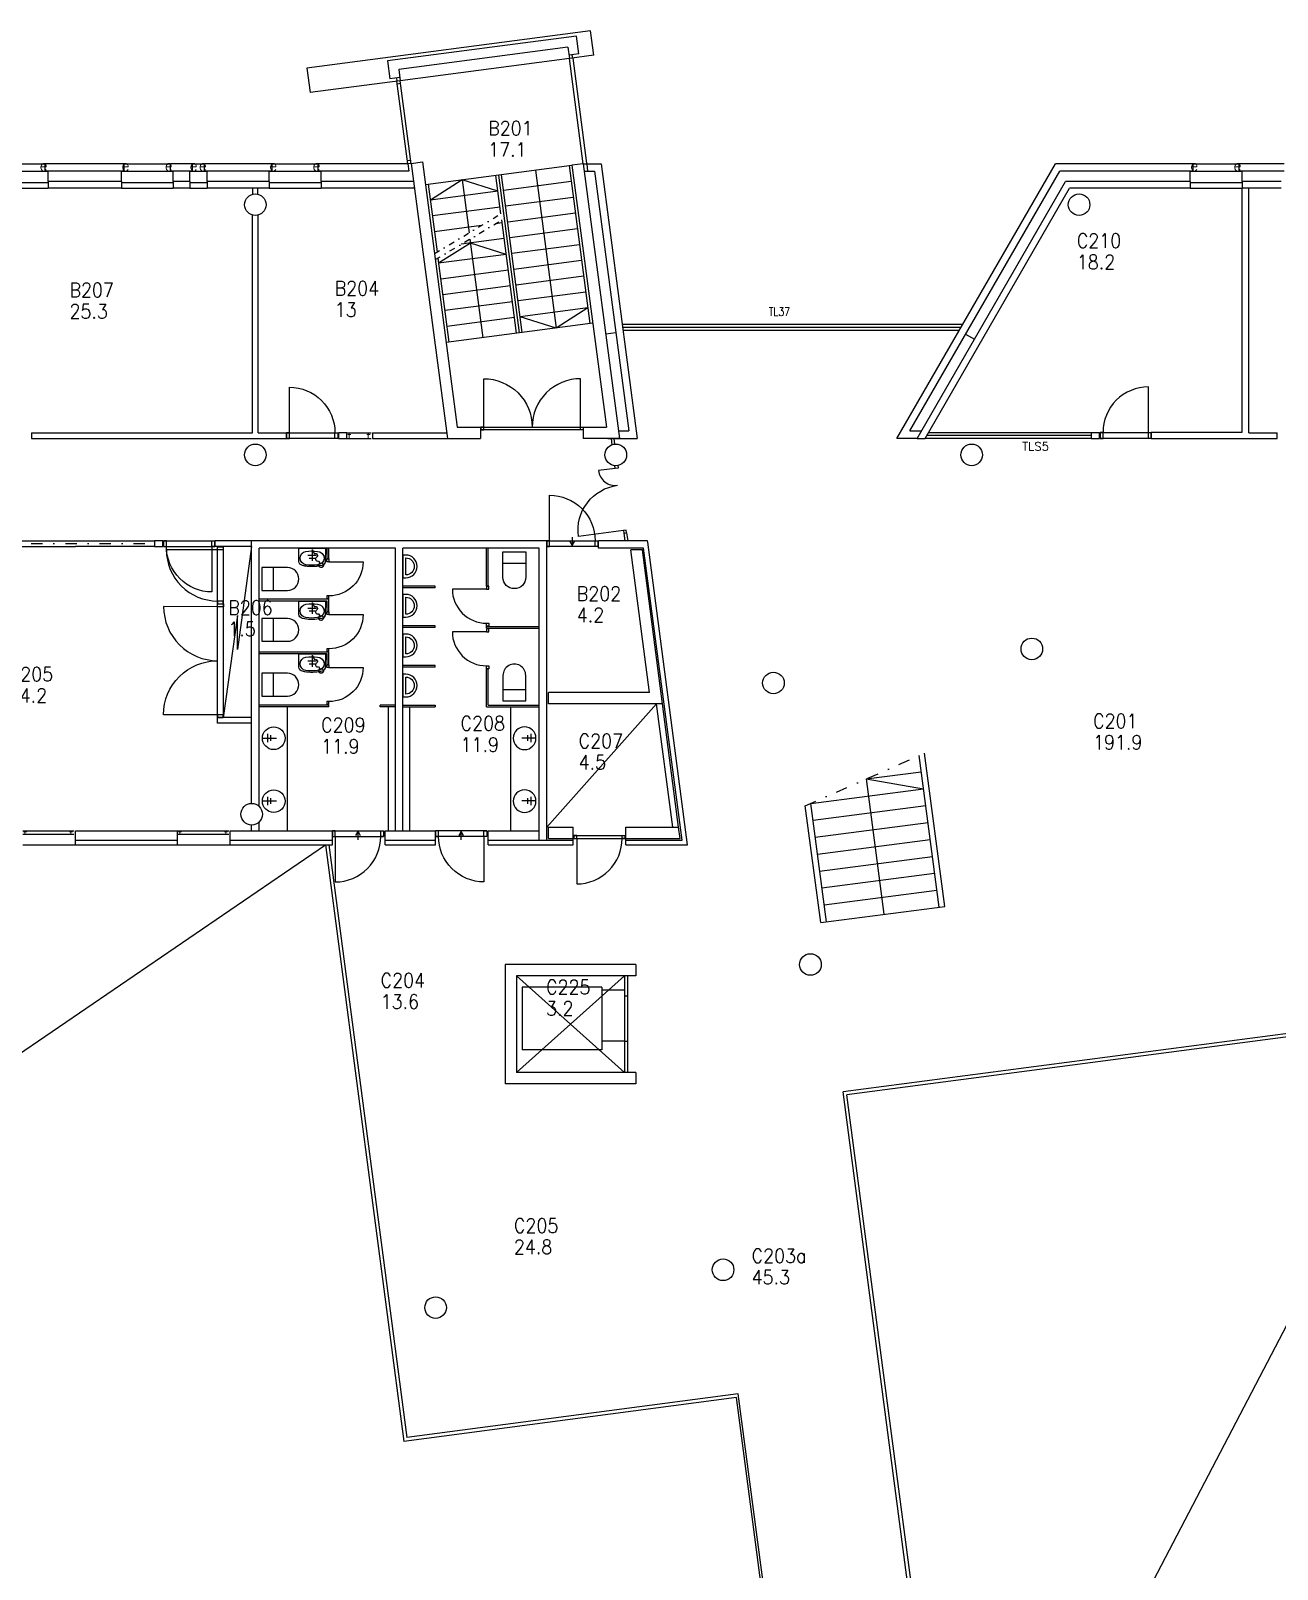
# Model space of a CAD drawing. Extents: x -11123 to 123675, y 9836 to 72527.
# Drawn here: x 76550 to 98475, y 40042 to 67098 of the extents above; entities that cross this region are included whole.
import ezdxf
from ezdxf.enums import TextEntityAlignment as Align

# ---------------------------------------------------------------- set-up
doc = ezdxf.new("R2010")
doc.units = 0
doc.header["$LTSCALE"] = 100
doc.header["$MEASUREMENT"] = 0
doc.linetypes.add('PKL', pattern=[3, 1, -1, 0, -1])
doc.linetypes.add('PKP', pattern=[6, 2, -2, 0, -2])
doc.layers.get('0').update_dxf_attribs({"linetype": 'CONTINUOUS'})
for name, color, linetype in [('ART1100T0', 7, 'CONTINUOUS'), ('ART1100T3', 7, 'CONTINUOUS'), ('ART1100TB', 7, 'CONTINUOUS'), ('FM_OMAT', 7, 'CONTINUOUS'), ('M00402', 7, 'CONTINUOUS'), ('M06001', 7, 'CONTINUOUS'), ('M06037', 8, 'CONTINUOUS'), ('M06041', 8, 'CONTINUOUS'), ('M06051', 3, 'CONTINUOUS'), ('M06080', 7, 'CONTINUOUS'), ('M06081', 8, 'CONTINUOUS')]:
    doc.layers.add(name, color=color, linetype=linetype)
doc.styles.add('S', font='ROMANS.shx', dxfattribs={"width": 0.8})
doc.styles.get("Standard").update_dxf_attribs({"font": 'simplex.shx'})

# ---------------------------------------------------------------- blocks, each defined once
blk = doc.blocks.new('AIOA_SAWC1')
at = {"color": 0, "linetype": 'ByBlock'}
blk.add_line((250, -200), (250, 200), dxfattribs=at)
blk.add_lwpolyline([(50, 200), (500, 200, -1), (500, -200), (50, -200)], format="xyb", close=True, dxfattribs=at)
blk.add_lwpolyline([(50, 200), (500, 200, -1), (500, -200), (50, -200)], format="xyb", close=True, dxfattribs=at)
for tag, p, flags in [('VARKDI', (100, -50), 8), ('VARNRO', (100, -150), 9), ('VARYLE', (100, -250), 9)]:
    blk.add_attdef(tag, p, '', height=75, dxfattribs=dict(at, flags=flags))
blk = doc.blocks.new('AIOA_SAUR1')
at = {"color": 0, "linetype": 'ByBlock'}
for points in [[(50, -200, 1), (50, 200), (0, 200), (0, -200)], [(50, -200, 1), (50, 200), (0, 200), (0, -200)], [(50, -150), (50, 150, -1)]]:
    blk.add_lwpolyline(points, format="xyb", close=True, dxfattribs=at)
for tag, p, flags in [('VARKDI', (100, -50), 8), ('VARNRO', (100, -150), 9), ('VARYLE', (100, -250), 9)]:
    blk.add_attdef(tag, p, '', height=75, dxfattribs=dict(at, flags=flags))
blk = doc.blocks.new('ALLAS')
at = {"color": 0, "linetype": 'ByBlock'}
for p, q in [((-200, 3), (47, 3)), ((-110, 78), (-110, -72)), ((-54, 53), (-54, -47))]:
    blk.add_line(p, q, dxfattribs=at)
blk.add_circle((0, 0), 200, dxfattribs=at)
blk = doc.blocks.new('AIOA_SAVE1')
at = {"color": 0, "linetype": 'ByBlock'}
for p, q in [((0, 0), (200, 0)), ((100, 75), (100, -75)), ((150, 50), (150, -50))]:
    blk.add_line(p, q, dxfattribs=at)
blk = doc.blocks.new('AIOA_SAVS1')
at = {"color": 0, "linetype": 'ByBlock'}
blk.add_lwpolyline([(0, 0), (75, -43, 1), (136, -78, -1), (198, -113), (238, -137, 1.000186), (310, -178, 1.000186), (238, -137)], format="xyb", dxfattribs=at)
blk.add_blockref('AIOA_SAVE1', (0, 0), dxfattribs=at)
blk = doc.blocks.new('AIOA_PA11151S')
at = {"color": 0, "linetype": 'ByBlock'}
for points in [[(0, -235), (233.504465, -230.487788, 0.350048), (305.602562, -170.874783, 0.111918), (306.134213, 170.656116, 0.350852), (233.992412, 230.479271), (0, 235)], [(293.550693, -198.63324, 0.875156), (315.531406, -119.392701, 0.094764), (306.134213, 170.656116, 0.350852), (233.992412, 230.479271), (0, 235), (0, -235), (233.504465, -230.487788, 0.23958)], [(58.106337, 107.884253, 0.074902), (57.037671, -92.42681, 0.996701), (292.962329, -92.42681, 0.074902), (291.893663, 107.884253, 0.873578)]]:
    blk.add_lwpolyline(points, format="xyb", close=True, dxfattribs=at)
blk.add_blockref('AIOA_SAVS1', (25, 0), dxfattribs=at)
for tag, p, flags in [('VARKDI', (25, 100), 8), ('VARNRO', (25, 0), 9), ('VARYLE', (25, -100), 9)]:
    blk.add_attdef(tag, p, '', height=75, dxfattribs=dict(at, flags=flags))
blk = doc.blocks.new('AIOA_IKK-C')
at = {"layer": 'M06041', "linetype": 'ByBlock'}
for p, q in [((0, 0), (1000, 0)), ((0, -100), (1000, -100))]:
    blk.add_line(p, q, dxfattribs=at)
at = {"layer": 'FM_OMAT', "width": 0.9, "flags": 8}
for p in [(50, 0), (950, 0)]:
    blk.add_attdef('SARANA', text='', height=50, dxfattribs=at).set_placement(p, align=Align.MIDDLE)
at = {"layer": 'FM_OMAT', "width": 0.9}
for tag, p, flags in [('IKKKDI', (50, -700), 8), ('IKKNRO', (50, -850), 8), ('IKKYLE', (50, -1000), 9)]:
    blk.add_attdef(tag, p, '', height=125, dxfattribs=dict(at, flags=flags))
at = {"layer": 'M06041', "flags": 8}
blk.add_attdef('E', (0, 0), '', height=100, dxfattribs=at)
blk.add_attdef('E', text='', height=100, dxfattribs=at).set_placement((500, 0), align=Align.CENTER)
blk.add_attdef('E', text='', height=100, dxfattribs=at).set_placement((1000, 0), align=Align.RIGHT)
blk = doc.blocks.new('AIOA_IKK-B')
at = {"layer": 'M06041', "linetype": 'ByBlock'}
for p, q in [((0, 100), (1000, 100)), ((0, 0), (1000, 0))]:
    blk.add_line(p, q, dxfattribs=at)
at = {"layer": 'FM_OMAT', "width": 0.9}
for tag, p, flags in [('IKKYLE', (50, 875), 9), ('IKKNRO', (50, 725), 8), ('IKKKDI', (50, 575), 8)]:
    blk.add_attdef(tag, p, '', height=125, dxfattribs=dict(at, flags=flags))
at = {"layer": 'FM_OMAT', "width": 0.9, "flags": 8}
for p in [(50, 0), (950, 0)]:
    blk.add_attdef('SARANA', text='', height=50, dxfattribs=at).set_placement(p, align=Align.MIDDLE)
at = {"layer": 'M06041', "flags": 8}
blk.add_attdef('F', (0, 0), '', height=100, dxfattribs=at)
blk.add_attdef('F', text='', height=100, dxfattribs=at).set_placement((500, 0), align=Align.CENTER)
blk.add_attdef('F', text='', height=100, dxfattribs=at).set_placement((1000, 0), align=Align.RIGHT)
blk = doc.blocks.new('AIOA_HUONE')
at = {"layer": 'ART1100T0', "width": 0.9}
blk.add_attdef('HNENUM', (56, 73), '', height=250, dxfattribs=at)
at = {"layer": 'ART1100T3', "width": 0.9}
blk.add_attdef('HNEALA', (56, -302), '', height=250, dxfattribs=at)

msp = doc.modelspace()

# ---------------------------------------------------------------- linework, layer by layer
at = {"layer": 'M00402'}
for p, q in [((86594, 50277), (85194, 50277)), ((85194, 50277), (85194, 49177)), ((86594, 50277), (86594, 49177)), ((86994, 50227), (86594, 50227)), ((86994, 49327), (86594, 49327)), ((86594, 49177), (85194, 49177))]:
    msp.add_line(p, q, dxfattribs=at)
msp.add_lwpolyline([(80435, 58030), (80184, 56217), (80185, 56817), (79932, 55017)], dxfattribs=at)
at = {"layer": 'M06001'}
for p, q in [((86398, 67098), (81406, 66441)), ((86148, 67005), (82827, 66568)), ((86189, 66693), (86148, 67005)), ((86455, 66667), (86398, 67098)), ((82827, 66568), (82868, 66255)), ((85997, 66809), (83023, 66417)), ((86023, 66610), (83049, 66219)), ((85997, 66809), (86023, 66610)), ((86189, 66693), (86016, 66670)), ((86455, 66667), (86023, 66610)), ((86083, 66618), (86075, 66678)), ((81406, 66441), (81463, 66010)), ((83023, 66417), (83049, 66219)), ((83049, 66219), (81463, 66010)), ((83041, 66278), (82868, 66255)), ((82982, 66270), (82990, 66211)), ((76805, 64630), (76805, 64760)), ((78195, 64760), (76805, 64760)), ((78195, 64630), (78195, 64760)), ((79005, 64630), (79005, 64760)), ((79395, 64760), (79005, 64760)), ((79395, 64630), (79395, 64760)), ((80795, 64760), (79605, 64760)), ((79605, 64630), (79605, 64760)), ((80795, 64630), (80795, 64760)), ((83181, 64760), (81605, 64760)), ((81605, 64630), (81605, 64760)), ((83240, 64767), (83181, 64760)), ((83181, 64760), (83198, 64630)), ((83240, 64767), (83438, 64793)), ((83240, 64767), (83877, 59930)), ((83438, 64793), (84052, 60130)), ((86267, 64760), (86069, 64734)), ((86069, 64734), (86675, 60130)), ((86267, 64760), (86903, 59930)), ((86267, 64760), (86328, 64760)), ((86328, 64760), (86580, 64760)), ((86328, 64760), (86345, 64630)), ((86580, 64760), (87216, 59930)), ((91785, 59930), (94574, 64760)), ((96995, 64760), (94574, 64760)), ((96995, 64630), (96995, 64760)), ((97805, 64630), (97805, 64760)), ((98595, 64760), (97805, 64760)), ((78195, 64630), (76805, 64630)), ((76855, 64450), (76855, 64630)), ((76855, 64450), (76855, 64330)), ((78145, 64450), (76855, 64450)), ((78145, 64450), (78145, 64630)), ((78145, 64450), (78145, 64330)), ((79395, 64630), (79005, 64630)), ((79055, 64450), (79055, 64630)), ((79055, 64450), (79055, 64330)), ((79345, 64450), (79055, 64450)), ((79345, 64450), (79345, 64630)), ((79345, 64450), (79345, 64330)), ((80795, 64630), (79605, 64630)), ((79655, 64450), (79655, 64630)), ((80745, 64450), (79655, 64450)), ((79655, 64450), (79655, 64330)), ((80745, 64450), (80745, 64630)), ((80745, 64450), (80745, 64330)), ((83198, 64630), (81605, 64630)), ((81655, 64450), (81655, 64630)), ((83282, 64450), (81655, 64450)), ((81655, 64450), (81655, 64330)), ((86284, 64630), (86345, 64630)), ((86345, 64630), (86466, 64630)), ((86466, 64630), (87067, 60060)), ((92010, 60060), (94649, 64630)), ((92143, 59930), (94753, 64450)), ((96995, 64630), (94649, 64630)), ((96945, 64450), (94753, 64450)), ((96945, 64450), (96945, 64630)), ((96945, 64450), (96945, 64330)), ((98595, 64630), (97805, 64630)), ((97855, 64450), (97855, 64630)), ((97855, 64450), (97855, 64330)), ((98545, 64450), (97855, 64450)), ((78145, 64330), (76855, 64330)), ((79345, 64330), (79055, 64330)), ((80745, 64330), (79655, 64330)), ((80455, 64225), (80455, 64330)), ((80545, 64225), (80545, 64330)), ((83298, 64330), (81655, 64330)), ((92282, 59930), (94822, 64330)), ((96945, 64330), (94822, 64330)), ((97855, 60040), (97855, 64330)), ((98545, 64330), (97855, 64330)), ((97975, 60030), (97975, 64330)), ((80450, 60030), (80450, 63857)), ((80550, 60030), (80550, 63857)), ((86840, 61787), (86662, 61764)), ((92994, 61763), (93149, 61673)), ((84052, 60130), (84459, 60130)), ((84459, 60130), (84459, 59930)), ((86269, 60130), (86269, 59930)), ((86269, 60130), (86675, 60130)), ((76560, 60030), (80450, 60030)), ((76560, 60030), (76560, 59930)), ((76560, 59930), (81050, 59930)), ((80550, 60030), (81050, 60030)), ((81050, 59930), (81050, 60030)), ((82560, 60030), (82560, 59930)), ((82560, 60030), (83864, 60030)), ((82560, 59930), (83877, 59930)), ((83877, 59930), (84459, 59930)), ((86903, 59930), (86269, 59930)), ((86701, 59930), (86903, 59930)), ((86886, 60060), (87067, 60060)), ((86903, 59930), (87216, 59930)), ((92143, 59930), (91785, 59930)), ((92010, 60060), (92218, 60060)), ((92143, 59930), (92282, 59930)), ((96260, 59930), (96260, 60040)), ((96260, 60040), (97855, 60040)), ((96260, 59930), (98475, 59930)), ((97975, 60030), (98475, 60030)), ((98475, 59930), (98475, 60030)), ((74758, 58130), (78725, 58130)), ((74758, 58030), (77334, 58030)), ((78725, 58030), (77334, 58030)), ((80435, 58130), (79785, 58130)), ((79785, 58030), (79785, 58130)), ((80435, 58030), (79785, 58030)), ((85625, 58130), (80435, 58130)), ((80435, 53510), (80435, 58130)), ((82965, 58000), (80565, 58000)), ((80565, 53459), (80565, 58000)), ((82965, 53030), (82965, 58000)), ((83095, 53030), (83095, 58000)), ((85495, 58000), (83095, 58000)), ((85495, 52865), (85495, 58000)), ((85625, 52865), (85625, 58130)), ((86535, 58000), (86535, 58130)), ((87398, 58130), (86535, 58130)), ((87329, 58000), (86535, 58000)), ((87307, 57970), (87105, 57970)), ((87432, 55460), (87105, 57970)), ((87660, 55260), (87307, 57970)), ((88005, 52865), (87329, 58000)), ((87401, 58104), (87398, 58130)), ((88102, 52780), (87401, 58104)), ((85655, 55260), (85655, 55460)), ((87432, 55460), (85655, 55460)), ((87660, 55260), (85655, 55260)), ((87844, 53095), (87559, 55260)), ((87945, 53095), (87660, 55260)), ((79835, 54920), (79835, 55020)), ((80435, 55020), (79835, 55020)), ((80435, 54920), (79835, 54920)), ((80435, 53030), (80435, 53130)), ((80565, 53030), (80565, 53181)), ((85655, 53095), (86092, 53095)), ((85655, 52895), (85655, 53095)), ((86092, 52895), (86092, 53095)), ((87017, 52895), (87017, 53095)), ((87017, 53095), (87945, 53095)), ((87971, 52895), (87945, 53095)), ((77334, 52780), (77334, 53030)), ((77334, 53030), (79132, 53030)), ((77334, 52865), (79132, 52865)), ((77334, 52780), (79132, 52780)), ((79132, 52780), (79132, 53030)), ((80058, 52780), (80058, 53030)), ((80058, 53030), (81856, 53030)), ((80058, 52865), (81856, 52865)), ((80058, 52780), (81856, 52780)), ((81856, 52780), (81856, 53030)), ((82781, 52780), (82781, 53030)), ((82781, 53030), (83671, 53030)), ((82781, 52865), (83671, 52865)), ((82781, 52780), (83671, 52780)), ((83671, 52780), (83671, 53030)), ((84596, 52780), (84596, 53030)), ((84596, 53030), (85495, 53030)), ((84596, 52865), (86092, 52865)), ((84596, 52780), (86092, 52780)), ((85655, 52895), (86092, 52895)), ((86092, 52780), (86092, 52895)), ((87017, 52780), (87017, 52895)), ((87017, 52895), (87971, 52895)), ((87017, 52865), (87975, 52865)), ((87017, 52865), (88005, 52865)), ((87017, 52780), (88102, 52780)), ((87194, 50677), (84894, 50677)), ((84894, 50677), (84894, 48577)), ((87194, 50677), (87194, 50477)), ((87194, 50477), (85094, 50477)), ((85094, 50477), (85094, 48777)), ((87194, 48777), (85094, 48777)), ((87194, 48777), (87194, 48577)), ((87194, 48577), (84894, 48577))]:
    msp.add_line(p, q, dxfattribs=at)
for centre in [(80500, 64040), (94989, 64040), (80500, 59640), (86840, 59640), (93100, 59640), (94158, 56227), (89613, 55628), (80435, 53320), (90264, 50677), (88727, 45309), (83671, 44643)]:
    msp.add_circle(centre, 190, dxfattribs=at)
at = {"layer": 'M06037'}
for p, q in [((86069, 64731), (84780, 64561)), ((86019, 64727), (86385, 61948)), ((84780, 64561), (83491, 64391)), ((83541, 64398), (83698, 63209)), ((84136, 64476), (84259, 63544)), ((84820, 63879), (84731, 64554)), ((85146, 61785), (84780, 64561)), ((85195, 61791), (84830, 64567)), ((86056, 64446), (84866, 64290)), ((85425, 64646), (85790, 61870)), ((84767, 64277), (83578, 64120)), ((86093, 64169), (84903, 64012)), ((84804, 63999), (83614, 63843)), ((86129, 63891), (84940, 63735)), ((84476, 63674), (83651, 63565)), ((84840, 63722), (84726, 63706)), ((85096, 61778), (84834, 63771)), ((86166, 63614), (84976, 63457)), ((84877, 63444), (84120, 63344)), ((84273, 63436), (84501, 61700)), ((86202, 63336), (85013, 63179)), ((83712, 63101), (83906, 61622)), ((84913, 63166), (83724, 63010)), ((86239, 63058), (85049, 62902)), ((84950, 62889), (83760, 62732)), ((86275, 62781), (85086, 62624)), ((84987, 62611), (83797, 62455)), ((86312, 62503), (85122, 62347)), ((85023, 62334), (83833, 62177)), ((85060, 62056), (83870, 61899)), ((86349, 62226), (85159, 62069)), ((86435, 61955), (83857, 61615)), ((92626, 51699), (92272, 54394)), ((92527, 51686), (92176, 54352)), ((91243, 53940), (92214, 54066)), ((91243, 53940), (91552, 51560)), ((91243, 53940), (92253, 53768)), ((90272, 53511), (92253, 53768)), ((90445, 51416), (90174, 53468)), ((90544, 51429), (90270, 53510)), ((90310, 53213), (92294, 53471)), ((90349, 52916), (92332, 53174)), ((81732, 52780), (83113, 42291)), ((81792, 52780), (83165, 42358)), ((90388, 52618), (92371, 52876)), ((90426, 52321), (92410, 52579)), ((90465, 52023), (92448, 52281)), ((90504, 51726), (92487, 51984)), ((90445, 51416), (92626, 51699)), ((99745, 49609), (90837, 48436)), ((99812, 49557), (90904, 48384)), ((92890, 32838), (90837, 48436)), ((92944, 32892), (90904, 48384)), ((88962, 43061), (83113, 42291)), ((88994, 43125), (83165, 42358)), ((89421, 39581), (88962, 43061)), ((89465, 39547), (88994, 43125))]:
    msp.add_line(p, q, dxfattribs=at)
at = {"layer": 'M06037', "linetype": 'PKL'}
for p, q in [((83651, 63181), (84866, 63907)), ((83665, 63073), (84881, 63799))]:
    msp.add_line(p, q, dxfattribs=at)
at = {"layer": 'M06037', "linetype": 'PKP'}
msp.add_line((90174, 53468), (92272, 54394), dxfattribs=at)
at = {"layer": 'M06037'}
for points in [[(84767, 64277), (84136, 64476), (83578, 64120)], [(84913, 63166), (84282, 63366), (83724, 63010)], [(86349, 62226), (85790, 61870), (85159, 62069)]]:
    msp.add_lwpolyline(points, dxfattribs=at)
at = {"layer": 'M06041'}
for p, q in [((86267, 64760), (86023, 66610)), ((86083, 66618), (86327, 64768)), ((83181, 64760), (82990, 66211)), ((83056, 66169), (82996, 66161)), ((83241, 64760), (83049, 66219)), ((75995, 64760), (76805, 64760)), ((78195, 64760), (79005, 64760)), ((79395, 64760), (79605, 64760)), ((80795, 64760), (81605, 64760)), ((83234, 64817), (83174, 64809)), ((96995, 64760), (97805, 64760)), ((75945, 64330), (76855, 64330)), ((78145, 64330), (79055, 64330)), ((79345, 64330), (79655, 64330)), ((80745, 64330), (81655, 64330)), ((96945, 64330), (97855, 64330)), ((92940, 61930), (86952, 61930)), ((92911, 61880), (86959, 61880)), ((92882, 61830), (86965, 61830)), ((95200, 59930), (92282, 59930)), ((95200, 59980), (92311, 59980)), ((95200, 60030), (92339, 60030)), ((76409, 52780), (77334, 52780)), ((79132, 52780), (80058, 52780))]:
    msp.add_line(p, q, dxfattribs=at)
at = {"layer": 'M06041', "linetype": 'Continuous'}
for p, q in [((86776, 59819), (86762, 59930)), ((86825, 59829), (86812, 59930)), ((86981, 58262), (86998, 58130)), ((87031, 58268), (87049, 58130))]:
    msp.add_line(p, q, dxfattribs=at)
at = {"layer": 'M06041', "linetype": 'PKP'}
msp.add_line((74758, 58080), (78725, 58080), dxfattribs=at)
at = {"layer": 'M06051', "linetype": 'ByBlock'}
for p, q in [((84469, 60130), (86269, 60130)), ((84519, 60130), (84469, 60130)), ((84469, 60130), (84469, 60080)), ((86269, 60080), (84469, 60080)), ((84469, 60080), (84519, 60080)), ((84519, 60080), (84519, 60130)), ((86219, 60080), (86219, 60130)), ((86219, 60130), (86269, 60130)), ((86269, 60080), (86219, 60080)), ((86269, 60130), (86269, 60080)), ((81050, 60030), (81950, 60030)), ((81950, 59930), (81050, 59930)), ((95360, 60035), (96260, 60035)), ((95410, 60035), (95360, 60035)), ((95360, 60035), (95360, 59930)), ((96260, 59930), (95360, 59930)), ((95360, 59930), (95410, 59930)), ((95410, 59930), (95410, 60035)), ((96210, 59930), (96210, 60035)), ((96210, 60035), (96260, 60035)), ((96260, 59930), (96210, 59930)), ((96260, 60035), (96260, 59930)), ((86825, 59452), (86874, 59458)), ((86825, 59452), (86874, 59458)), ((86831, 59402), (86825, 59452)), ((86881, 59409), (86831, 59402)), ((86874, 59458), (86881, 59409)), ((87024, 58318), (86975, 58311)), ((86975, 58311), (86981, 58262)), ((86981, 58262), (87031, 58268)), ((86981, 58262), (87031, 58268)), ((87031, 58268), (87024, 58318)), ((78885, 58130), (79785, 58130)), ((78885, 58030), (79785, 58030)), ((79835, 57020), (79835, 58020)), ((79935, 58020), (79935, 57020)), ((85625, 58130), (86525, 58130)), ((86525, 58030), (85625, 58030)), ((81795, 57810), (81755, 57810)), ((81755, 57760), (81755, 57810)), ((81755, 57810), (81795, 57810)), ((81795, 57760), (81755, 57760)), ((81795, 57810), (81795, 57760)), ((81795, 57160), (81755, 57160)), ((81755, 57160), (81755, 57110)), ((81795, 57110), (81755, 57110)), ((81755, 57110), (81795, 57110)), ((81795, 57110), (81795, 57160)), ((84605, 57330), (84565, 57330)), ((84565, 57330), (84565, 57280)), ((84605, 57330), (84565, 57330)), ((84565, 57280), (84605, 57280)), ((84605, 57280), (84605, 57330)), ((79835, 55020), (79835, 57020)), ((79935, 57020), (79935, 55020)), ((81795, 56880), (81755, 56880)), ((81755, 56830), (81755, 56880)), ((81755, 56880), (81795, 56880)), ((81795, 56830), (81755, 56830)), ((81795, 56880), (81795, 56830)), ((84565, 56630), (84565, 56680)), ((84565, 56680), (84605, 56680)), ((84605, 56630), (84565, 56630)), ((84605, 56630), (84565, 56630)), ((84605, 56580), (84565, 56580)), ((84565, 56580), (84565, 56530)), ((84605, 56580), (84565, 56580)), ((84605, 56680), (84605, 56630)), ((84605, 56530), (84605, 56580)), ((84565, 56530), (84605, 56530)), ((81795, 56230), (81755, 56230)), ((81755, 56230), (81755, 56180)), ((81795, 56180), (81755, 56180)), ((81755, 56180), (81795, 56180)), ((81795, 56180), (81795, 56230)), ((81795, 55950), (81755, 55950)), ((81755, 55900), (81755, 55950)), ((81755, 55950), (81795, 55950)), ((81795, 55900), (81755, 55900)), ((81795, 55950), (81795, 55900)), ((84565, 55880), (84565, 55930)), ((84565, 55930), (84605, 55930)), ((84605, 55880), (84565, 55880)), ((84605, 55880), (84565, 55880)), ((84605, 55930), (84605, 55880)), ((81795, 55300), (81755, 55300)), ((81755, 55300), (81755, 55250)), ((81795, 55250), (81755, 55250)), ((81755, 55250), (81795, 55250)), ((81795, 55250), (81795, 55300)), ((81856, 53030), (82756, 53030)), ((81856, 52930), (82756, 52930)), ((84571, 53030), (83671, 53030)), ((84571, 52930), (83671, 52930)), ((86102, 52945), (87002, 52945)), ((86152, 52945), (86102, 52945)), ((86102, 52945), (86102, 52895)), ((86102, 52895), (87002, 52895)), ((86102, 52895), (86152, 52895)), ((86152, 52895), (86152, 52945)), ((86952, 52895), (86952, 52945)), ((86952, 52945), (87002, 52945)), ((87002, 52895), (86952, 52895)), ((87002, 52945), (87002, 52895))]:
    msp.add_line(p, q, dxfattribs=at)
at = {"layer": 'M06051'}
for p, q in [((82110, 60030), (81960, 60030)), ((81960, 60030), (81960, 59930)), ((81960, 59930), (82110, 59930)), ((82110, 59930), (82110, 60030)), ((82110, 60030), (82110, 60030)), ((95350, 60030), (95200, 60030)), ((95200, 60030), (95200, 59930)), ((95200, 59930), (95350, 59930)), ((95350, 59930), (95350, 60030)), ((95350, 60030), (95350, 60030)), ((86075, 58192), (86075, 58046)), ((78875, 58130), (78725, 58130)), ((78725, 58130), (78725, 58030)), ((78725, 58030), (78875, 58030)), ((78875, 58030), (78875, 58130)), ((78875, 58130), (78875, 58130)), ((86034, 58114), (86075, 58046)), ((86075, 58046), (86115, 58114)), ((82265, 52946), (82306, 53014)), ((82306, 52867), (82306, 53014)), ((82306, 53014), (82346, 52946)), ((84121, 53014), (84081, 52946)), ((84162, 52946), (84121, 53014)), ((84121, 52867), (84121, 53014)), ((86994, 50477), (86994, 50127)), ((87044, 50477), (87044, 50127)), ((86994, 50127), (87044, 50127)), ((86994, 50127), (86994, 49327)), ((87044, 50127), (87044, 49327)), ((86994, 49327), (86994, 48777)), ((86994, 49327), (87044, 49327)), ((87044, 49327), (87044, 48777))]:
    msp.add_line(p, q, dxfattribs=at)
at = {"layer": 'M06051', "linetype": 'ByBlock'}
for points in [[(84519, 60130), (84519, 60980, -0.414214), (85369, 60130, -0.671351)], [(86219, 60130), (86219, 60980, 0.414214), (85369, 60130, 0.671351)], [(81100, 60030), (81100, 60830, -0.414214), (81900, 60030, -0.671351)], [(96210, 60035), (96210, 60835, 0.414214), (95410, 60035, 0.671351)], [(86831, 59402), (86534, 59363, 0.414214), (86870, 59105, 0.671351)], [(86975, 58311), (86182, 58207, -0.414214), (86870, 59105, -0.671351)], [(85675, 58130), (85675, 58930, -0.414214), (86475, 58130, -0.671351)], [(79735, 58030), (79735, 57230, -0.414214), (78935, 58030, -0.671351)], [(79835, 57970), (78935, 57971, 0.414214), (79833, 57070, 0.671351)], [(81795, 57760), (82395, 57760, -0.414214), (81795, 57160, -0.671351)], [(84565, 57280), (83965, 57280, 0.414214), (84565, 56680, 0.671351)], [(79837, 56970), (78887, 56971, 0.414214), (79836, 56020, 0.671351)], [(81795, 56830), (82395, 56830, -0.414214), (81795, 56230, -0.671351)], [(84565, 56530), (83965, 56530, 0.414214), (84565, 55930, 0.671351)], [(79835, 55070), (78885, 55071, -0.414214), (79836, 56020, -0.671351)], [(81795, 55900), (82395, 55900, -0.414214), (81795, 55300, -0.671351)], [(81906, 52930), (81906, 52130, 0.414214), (82706, 52930, 0.671351)], [(84521, 52930), (84521, 52130, -0.414214), (83721, 52930, -0.671351)], [(86152, 52895), (86152, 52095, 0.414214), (86952, 52895, 0.671351)]]:
    msp.add_lwpolyline(points, format="xyb", dxfattribs=at)
for points in [[(81050, 59930), (81100, 59930), (81100, 60030), (81050, 60030)], [(81950, 59930), (81900, 59930), (81900, 60030), (81950, 60030)], [(78885, 58030), (78935, 58030), (78935, 58130), (78885, 58130)], [(79785, 58030), (79735, 58030), (79735, 58130), (79785, 58130)], [(79935, 58020), (79935, 57970), (79835, 57970), (79835, 58020)], [(85625, 58030), (85675, 58030), (85675, 58130), (85625, 58130)], [(86525, 58030), (86475, 58030), (86475, 58130), (86525, 58130)], [(79933, 57020), (79933, 57070), (79833, 57070), (79833, 57020)], [(79937, 57020), (79937, 56970), (79837, 56970), (79837, 57020)], [(79935, 55020), (79935, 55070), (79835, 55070), (79835, 55020)], [(81856, 52930), (81906, 52930), (81906, 53030), (81856, 53030)], [(82756, 52930), (82706, 52930), (82706, 53030), (82756, 53030)], [(83671, 52930), (83721, 52930), (83721, 53030), (83671, 53030)], [(84571, 52930), (84521, 52930), (84521, 53030), (84571, 53030)]]:
    msp.add_lwpolyline(points, close=True, dxfattribs=at)
at = {"layer": 'M06080'}
for p, q in [((85625, 53095), (87559, 55260)), ((55930, 35172), (81732, 52780)), ((94674, 36738), (102405, 51541)), ((85094, 50477), (86994, 48777)), ((86994, 50477), (85094, 48777))]:
    msp.add_line(p, q, dxfattribs=at)
at = {"layer": 'M06081'}
for p, q in [((81765, 57810), (81765, 58000)), ((81795, 57810), (81795, 58000)), ((84565, 57330), (84565, 58000)), ((84595, 57330), (84595, 58000)), ((81795, 57810), (81765, 57810)), ((81795, 57100), (80565, 57100)), ((81795, 56880), (81795, 57100)), ((83665, 57332), (83095, 57332)), ((83665, 57302), (83095, 57302)), ((83665, 57302), (83665, 57332)), ((84565, 57330), (84595, 57330)), ((81765, 57070), (80565, 57070)), ((81765, 56880), (81765, 57070)), ((81795, 56880), (81765, 56880)), ((83665, 56635), (83095, 56635)), ((83665, 56605), (83095, 56605)), ((83665, 56605), (83665, 56635)), ((84565, 56590), (84565, 56620)), ((84565, 56620), (85495, 56620)), ((84565, 56590), (85495, 56590)), ((81795, 56170), (80565, 56170)), ((81765, 56140), (80565, 56140)), ((81765, 55950), (81765, 56140)), ((81795, 55950), (81795, 56170)), ((81795, 55950), (81765, 55950)), ((83665, 55937), (83095, 55937)), ((83665, 55907), (83095, 55907)), ((83665, 55907), (83665, 55937)), ((84565, 55880), (84595, 55880)), ((84565, 55210), (84565, 55880)), ((84595, 55240), (84595, 55880)), ((81795, 55240), (80565, 55240)), ((81795, 55210), (80565, 55210)), ((81065, 53030), (81065, 55210)), ((81795, 55210), (81795, 55240)), ((82965, 55240), (82695, 55240)), ((82695, 55210), (82695, 55240)), ((82965, 55210), (82695, 55210)), ((82845, 53030), (82845, 55210)), ((83095, 55240), (83665, 55240)), ((83095, 55210), (83665, 55210)), ((83215, 53030), (83215, 55210)), ((83665, 55240), (83665, 55210)), ((84565, 55210), (85495, 55210)), ((84595, 55240), (85495, 55240)), ((84995, 53030), (84995, 55210))]:
    msp.add_line(p, q, dxfattribs=at)

# ---------------------------------------------------------------- block references
at = {"layer": 'ART1100TB'}
for p, values in [((84540, 65188), {'HNENUM': 'B201', 'HNEALA': '17.1'}), ((94893, 63208), {'HNENUM': 'C210', 'HNEALA': '18.2'}), ((77175, 62341), {'HNENUM': 'B207', 'HNEALA': '25.3'}), ((81840, 62371), {'HNENUM': 'B204', 'HNEALA': '13'}), ((86098, 57000), {'HNENUM': 'B202', 'HNEALA': '4.2'}), ((79968, 56754), {'HNENUM': 'B206', 'HNEALA': '1.5'}), ((76107, 55585), {'HNENUM': 'B205', 'HNEALA': '34.2'}), ((81601, 54691), {'HNENUM': 'C209', 'HNEALA': '11.9'}), ((84054, 54721), {'HNENUM': 'C208', 'HNEALA': '11.9'}), ((95179, 54761), {'HNENUM': 'C201', 'HNEALA': '191.9'}), ((86131, 54411), {'HNENUM': 'C207', 'HNEALA': '4.5'}), ((82648, 50201), {'HNENUM': 'C204', 'HNEALA': '13.6'}), ((85557, 50082), {'HNENUM': 'C225', 'HNEALA': '3.2'}), ((84992, 45888), {'HNENUM': 'C205', 'HNEALA': '24.8'}), ((89173, 45355), {'HNENUM': 'C203a', 'HNEALA': '45.3'})]:
    msp.add_blockref('AIOA_HUONE', p, dxfattribs=at).add_auto_attribs(values)
at = {"layer": 'M06041'}
ref = msp.add_blockref('AIOA_IKK-C', (75945, 64630), dxfattribs=dict(at, xscale=0.9, yscale=2, zscale=0.9))
ref.add_attrib('E', 'e', dxfattribs={"height": 200, "width": 0.9, "flags": 2}).set_placement((76845, 64630), align=Align.RIGHT)
ref.add_attrib('E', 'e', (75945, 64630), dxfattribs={"height": 200, "width": 0.9, "flags": 2})
ref.add_attrib('E', 'e', dxfattribs={"height": 0.18, "width": 1.35, "flags": 2}).set_placement((76845, 64630), align=Align.CENTER)
ref = msp.add_blockref('AIOA_IKK-C', (78145, 64630), dxfattribs=dict(at, xscale=0.9, yscale=2, zscale=0.9))
ref.add_attrib('E', 'e', dxfattribs={"height": 200, "width": 0.9, "flags": 2}).set_placement((79045, 64630), align=Align.RIGHT)
ref.add_attrib('E', 'e', (78145, 64630), dxfattribs={"height": 200, "width": 0.9, "flags": 2})
ref.add_attrib('E', 'e', dxfattribs={"height": 0.18, "width": 1.35, "flags": 2}).set_placement((79045, 64630), align=Align.CENTER)
ref = msp.add_blockref('AIOA_IKK-C', (79345, 64630), dxfattribs=dict(at, xscale=0.3, yscale=2, zscale=0.3))
ref.add_attrib('E', 'e', dxfattribs={"height": 200, "width": 0.9, "flags": 2}).set_placement((79645, 64630), align=Align.RIGHT)
ref.add_attrib('E', 'e', (79345, 64630), dxfattribs={"height": 200, "width": 0.9, "flags": 2})
ref.add_attrib('E', 'e', dxfattribs={"height": 0.18, "width": 1.35, "flags": 2}).set_placement((79645, 64630), align=Align.CENTER)
ref = msp.add_blockref('AIOA_IKK-C', (80745, 64630), dxfattribs=dict(at, xscale=0.9, yscale=2, zscale=0.9))
ref.add_attrib('E', 'e', dxfattribs={"height": 200, "width": 0.9, "flags": 2}).set_placement((81645, 64630), align=Align.RIGHT)
ref.add_attrib('E', 'e', (80745, 64630), dxfattribs={"height": 200, "width": 0.9, "flags": 2})
ref.add_attrib('E', 'e', dxfattribs={"height": 0.18, "width": 1.35, "flags": 2}).set_placement((81645, 64630), align=Align.CENTER)
ref = msp.add_blockref('AIOA_IKK-C', (96945, 64630), dxfattribs=dict(at, xscale=0.9, yscale=2, zscale=0.9))
ref.add_attrib('E', 'e', dxfattribs={"height": 200, "width": 0.9, "flags": 2}).set_placement((97845, 64630), align=Align.RIGHT)
ref.add_attrib('E', 'e', (96945, 64630), dxfattribs={"height": 200, "width": 0.9, "flags": 2})
ref.add_attrib('E', 'e', dxfattribs={"height": 0.18, "width": 1.35, "flags": 2}).set_placement((97845, 64630), align=Align.CENTER)
ref = msp.add_blockref('AIOA_IKK-B', (82110, 59930), dxfattribs=dict(at, xscale=0.43, zscale=0.43))
ref.add_attrib('F', 'f', dxfattribs={"height": 100, "width": 1.8, "flags": 2}).set_placement((82540, 59930), align=Align.RIGHT)
ref.add_attrib('F', 'f', (82110, 59930), dxfattribs={"height": 100, "width": 1.8, "flags": 2})
ref.add_attrib('F', 'f', dxfattribs={"height": 0.18, "width": 2.7, "flags": 2}).set_placement((82540, 59930), align=Align.CENTER)
ref = msp.add_blockref('AIOA_IKK-B', (76409, 52970), dxfattribs=dict(at, xscale=0.9, yscale=0.6, zscale=0.9))
ref.add_attrib('F', 'f', dxfattribs={"height": 60, "width": 3, "flags": 2}).set_placement((77309, 52970), align=Align.RIGHT)
ref.add_attrib('F', 'f', (76409, 52970), dxfattribs={"height": 60, "width": 3, "flags": 2})
ref.add_attrib('F', 'f', dxfattribs={"height": 0.18, "width": 4.5, "flags": 2}).set_placement((77309, 52970), align=Align.CENTER)
ref = msp.add_blockref('AIOA_IKK-B', (79132, 52970), dxfattribs=dict(at, xscale=0.9, yscale=0.6, zscale=0.9))
ref.add_attrib('F', 'f', dxfattribs={"height": 60, "width": 3, "flags": 2}).set_placement((80032, 52970), align=Align.RIGHT)
ref.add_attrib('F', 'f', (79132, 52970), dxfattribs={"height": 60, "width": 3, "flags": 2})
ref.add_attrib('F', 'f', dxfattribs={"height": 0.18, "width": 4.5, "flags": 2}).set_placement((80032, 52970), align=Align.CENTER)
at = {"layer": 'M06081', "xscale": -1}
for name, p, rotation in [('AIOA_PA11151S', (81498, 58000), 90), ('AIOA_SAWC1', (80565, 57457), 180.0000000011921), ('AIOA_PA11151S', (81498, 57070), 90), ('AIOA_SAWC1', (80565, 56561), 180.0000000011921), ('AIOA_PA11151S', (81498, 56140), 90), ('AIOA_SAWC1', (80565, 55598), 180.0000000011921), ('AIOA_SAWC1', (85056, 55262), 270.0000000011921)]:
    msp.add_blockref(name, p, dxfattribs=dict(at, rotation=rotation))
at = {"layer": 'M06081', "rotation": 269.9999999988079}
msp.add_blockref('AIOA_SAWC1', (85056, 57987), dxfattribs=at)
at = {"layer": 'M06081'}
for name, p in [('AIOA_SAUR1', (83095, 57679)), ('AIOA_SAUR1', (83095, 56987)), ('AIOA_SAUR1', (83095, 56289)), ('AIOA_SAUR1', (83095, 55583)), ('ALLAS', (80823, 54657)), ('ALLAS', (80823, 53550))]:
    msp.add_blockref(name, p, dxfattribs=at)
at = {"layer": 'M06081', "xscale": -1}
for p in [(85236, 54657), (85236, 53550)]:
    msp.add_blockref('ALLAS', p, dxfattribs=at)

# ---------------------------------------------------------------- texts
at = {"layer": 'M06041', "style": 'S', "width": 0.8}
msp.add_text('TL37', height=150, dxfattribs=at).set_placement((89530, 62084))
at = {"layer": 'M06041', "style": 'S'}
msp.add_text('TLS5', height=150, dxfattribs=at).set_placement((93989, 59714))

doc.saveas('drawing.dxf')
